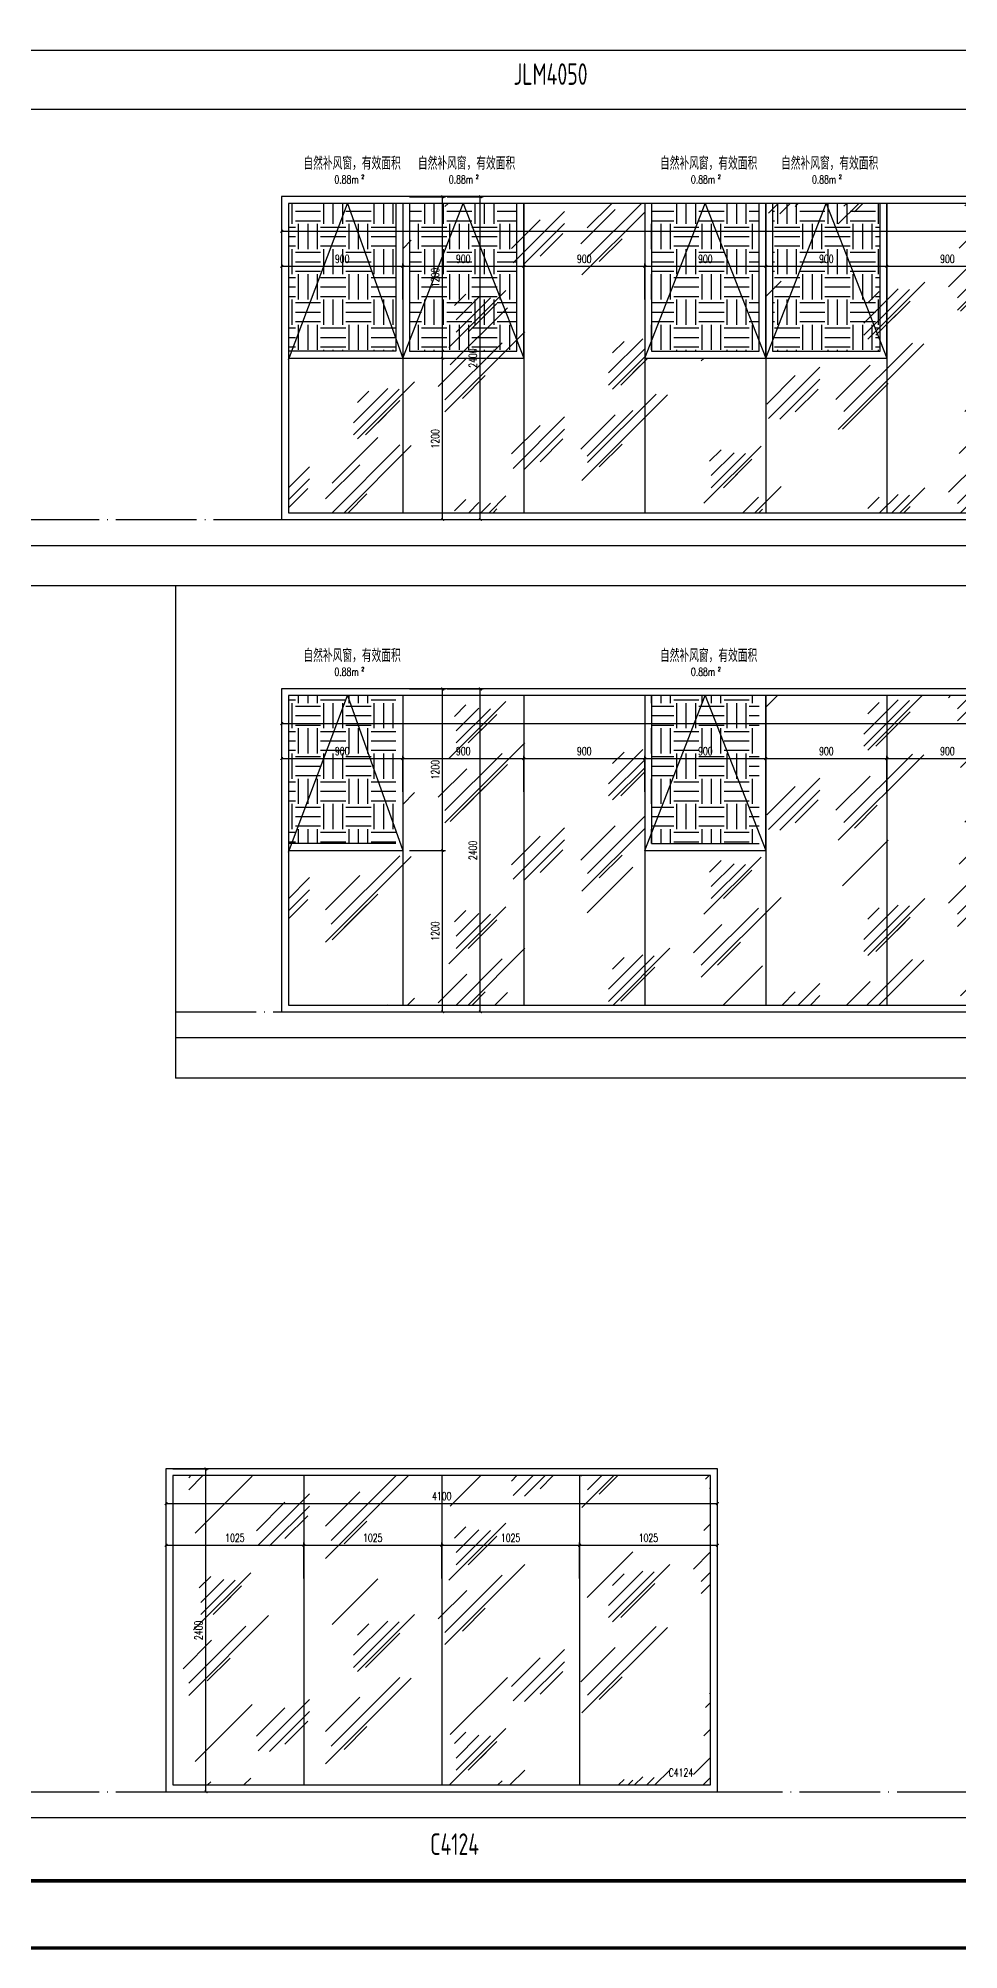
# Model space of a CAD drawing. Extents: x -4210259 to 293730, y -7499 to 868879.
# Drawn here: x -2043600 to -2036755, y 421208 to 435419 of the extents above; entities that cross this region are included whole.
import ezdxf
from ezdxf.enums import TextEntityAlignment as Align

# ---------------------------------------------------------------- set-up
doc = ezdxf.new("R2010")
doc.units = 0
doc.header["$LTSCALE"] = 1000
doc.header["$MEASUREMENT"] = 0
doc.linetypes.add('DOTE', pattern=[2.42, 2, -0.2, 0.02, -0.2])
doc.layers.get('Defpoints').update_dxf_attribs({"color": 210})
for name, color, linetype in [('0-cxFrame', 155, 'Continuous'), ('A-AXIS-DOTE', 14, 'DOTE'), ('A-CURTAIN', 134, 'Continuous'), ('A-LIN-V', 9, 'Continuous'), ('A-TEXT', 61, 'Continuous'), ('A-WINDOW', 140, 'Continuous'), ('A-门窗表显示尺寸', 160, 'Continuous'), ('SPACE', 7, 'Continuous'), ('SPACE_HATCH', 8, 'Continuous')]:
    doc.layers.add(name, color=color, linetype=linetype)
doc.layers.add('0-cxText', color=131, linetype='Continuous', lineweight=25)
doc.layers.add('A-WALL-HATCH', color=8, linetype='Continuous', lineweight=13)
doc.styles.add('_TCH_SPACE', font='SIMPLEX', dxfattribs={"height": 5, "bigfont": 'GBCBIG'})
doc.styles.add('A-DIM_T3', font='SIMPLEX', dxfattribs={"width": 0.705882, "bigfont": 'GBCBIG'})
doc.styles.add('A-STANDARD', font='SIMPLEX', dxfattribs={"bigfont": 'GBCBIG'})
doc.styles.add('cx_tuming', font='')
doc.styles.add('cx_tuqian1', font='')
doc.styles.add('EXPO2012', font='@TSSDENG', dxfattribs={"width": 0.7, "bigfont": '@TSSDCHN'})
doc.styles.add('黑体', font='', dxfattribs={"height": 12})
doc.styles.get('cx_tuming').set_extended_font_data('SimHei')
doc.styles.get('cx_tuqian1').set_extended_font_data('SimSun')
doc.styles.get('黑体').set_extended_font_data('SimHei')
doc.dimstyles.new('A-DIM&&20', dxfattribs={"dimtxt": 59.5, "dimasz": 20, "dimexe": 20, "dimexo": 20, "dimgap": 25.25, "dimtad": 1, "dimdec": 0, "dimzin": 0, "dimdsep": 46, "dimtxsty": 'A-DIM_T3', "dimblk": 'ARCHTICK', "dimcen": 0.09, "dimclrt": 7, "dimazin": 2, "dimtfac": 1, "dimtdec": 0, "dimtix": 1, "dimtmove": 2, "dimatfit": 3, "dimfxl": 0, "dimtolj": 1, "dimtzin": 0, "dimarcsym": 0})
pattern_1 = [(45, (64850, 60), (0, 1527.35065), [600, -360, 600, -360, 240, -523.28157]), (45, (64820, 90), (0, 1527.35065), [480, -600, 360, -360, 420, -463.28157]), (45, (64820, 180), (0, 1527.35065), [360, -720, 240, -360, 540, -463.28157]), (45, (64910, 90), (0, 1527.35065), [360, -720, 300, -1303.2815]), (45, (65000, 180), (0, 1527.35065), [180, -900, 120, -1483.2815]), (45, (64850, 330), (0, 1527.35065), [120, -900, 120, -480, 300, -763.28157]), (45, (65390, 240), (0, 1527.35065), [600, -900, 720, -475.2816]), (45, (65390, 150), (0, 1527.35065), [840, -600, 900, -355.2816]), (45, (65540, 270), (0, -1697.0563), [600, -840, 480, -763.2816]), (45, (65450, 450), (0, 1527.35065), [300, -1200, 360, -823.2816]), (45, (65630, 360), (0, 1527.35065), [240, -1200, 240, -1003.2815])]
pattern_2 = [(0, (0, 0), (187.5, 187.5), [187.5, -187.5]), (0, (0, 70.31), (187.5, 187.5), [187.5, -187.5]), (0, (0, 140.62), (187.5, 187.5), [187.5, -187.5]), (90, (23.44, 164.06), (-187.5, 187.5), [187.5, -187.5]), (90, (93.75, 164.06), (-187.5, 187.5), [187.5, -187.5]), (90, (164.06, 164.06), (-187.5, 187.5), [187.5, -187.5])]

# ---------------------------------------------------------------- blocks, each defined once
blk = doc.blocks.new('TK22.A1 L(Dragon)')
at = {"layer": '0-cxFrame', "color": 7, "const_width": 0.5}
blk.add_lwpolyline([(0, 0), (-841, 0), (-841, 594), (0, 594)], close=True, dxfattribs=at)
at = {"layer": '0-cxFrame', "const_width": 0.5}
blk.add_lwpolyline([(-80, 10), (-821, 10), (-821, 584), (-80, 584)], close=True, dxfattribs=at)
at = {"style": '黑体', "flags": 4}
blk.add_attdef('图幅', text='', height=3.3, dxfattribs=at).set_placement((-40, 3), align=Align.RIGHT)
at = {"layer": '0-cxText', "flags": 4}
for tag, height, style, p in [('建设单位', 3.5, 'cx_tuming', (-45, 240)), ('项目名称', 3.5, 'cx_tuming', (-45, 210)), ('子项名称', 3.5, 'cx_tuming', (-45, 180)), ('工程编号', 3.3, 'cx_tuqian1', (-35, 165)), ('图名1', 3.5, 'cx_tuming', (-45, 87)), ('图名2', 3.5, 'cx_tuming', (-45, 79)), ('图名3', 3.5, 'cx_tuming', (-45, 71)), ('出图日期', 3.3, 'cx_tuqian1', (-39, 60)), ('专业', 3.3, 'cx_tuqian1', (-55, 52)), ('图号', 3.3, 'cx_tuqian1', (-55, 44)), ('版次', 3.3, 'cx_tuqian1', (-20, 44))]:
    blk.add_attdef(tag, text='', height=height, dxfattribs=dict(at, style=style)).set_placement(p, align=Align.MIDDLE)
at = {"layer": 'Defpoints', "color": 6, "flags": 4}
for tag, height, style, p in [('tufu', 3.3, '黑体', (-12, 12)), ('dwfname', 4, 'cx_tuqian1', (-80, 3))]:
    blk.add_attdef(tag, text='', height=height, dxfattribs=dict(at, style=style)).set_placement(p, align=Align.RIGHT)
blk = doc.blocks.new('_ArchTick')
at = {"color": 0, "linetype": 'ByBlock', "const_width": 0.4}
blk.add_lwpolyline([(-0.5, -0.5), (0.5, 0.5)], dxfattribs=at)
blk = doc.blocks.new('*D1402')
at = {"layer": 'A-门窗表显示尺寸', "color": 0, "lineweight": -2}
for p, q in [((-1685460, 518822), (-1685460, 519090)), ((-1685460, 519070), (-1684435, 519070)), ((-1684435, 518822), (-1684435, 519090))]:
    blk.add_line(p, q, dxfattribs=at)
at = {"layer": 'Defpoints', "color": 0}
for p in [(-1684435, 519070), (-1685460, 518802), (-1684435, 518802)]:
    blk.add_point(p, dxfattribs=at)
at = {"layer": 'A-门窗表显示尺寸', "color": 0, "lineweight": -2, "xscale": 20, "yscale": 20, "zscale": 20, "rotation": 180}
blk.add_blockref('_ArchTick', (-1685460, 519070), dxfattribs=at)
at = {"layer": 'A-门窗表显示尺寸', "color": 0, "lineweight": -2, "xscale": 20, "yscale": 20, "zscale": 20}
blk.add_blockref('_ArchTick', (-1684435, 519070), dxfattribs=at)
at = {"layer": 'A-门窗表显示尺寸', "color": 7, "insert": (-1684948, 519125), "char_height": 59.5, "attachment_point": 5, "style": 'A-DIM_T3'}
blk.add_mtext('\\A1;1025', dxfattribs=at)
blk = doc.blocks.new('*D1403')
at = {"layer": 'A-门窗表显示尺寸', "color": 0, "lineweight": -2}
for p, q in [((-1684435, 518822), (-1684435, 519090)), ((-1684435, 519070), (-1683410, 519070)), ((-1683410, 518822), (-1683410, 519090))]:
    blk.add_line(p, q, dxfattribs=at)
at = {"layer": 'Defpoints', "color": 0}
for p in [(-1683410, 519070), (-1684435, 518802), (-1683410, 518802)]:
    blk.add_point(p, dxfattribs=at)
at = {"layer": 'A-门窗表显示尺寸', "color": 0, "lineweight": -2, "xscale": 20, "yscale": 20, "zscale": 20, "rotation": 180}
blk.add_blockref('_ArchTick', (-1684435, 519070), dxfattribs=at)
at = {"layer": 'A-门窗表显示尺寸', "color": 0, "lineweight": -2, "xscale": 20, "yscale": 20, "zscale": 20}
blk.add_blockref('_ArchTick', (-1683410, 519070), dxfattribs=at)
at = {"layer": 'A-门窗表显示尺寸', "color": 7, "insert": (-1683923, 519125), "char_height": 59.5, "attachment_point": 5, "style": 'A-DIM_T3'}
blk.add_mtext('\\A1;1025', dxfattribs=at)
blk = doc.blocks.new('*D1404')
at = {"layer": 'A-门窗表显示尺寸', "color": 0, "lineweight": -2}
for p, q in [((-1683410, 518822), (-1683410, 519090)), ((-1683410, 519070), (-1682385, 519070)), ((-1682385, 518822), (-1682385, 519090))]:
    blk.add_line(p, q, dxfattribs=at)
at = {"layer": 'Defpoints', "color": 0}
for p in [(-1682385, 519070), (-1683410, 518802), (-1682385, 518802)]:
    blk.add_point(p, dxfattribs=at)
at = {"layer": 'A-门窗表显示尺寸', "color": 0, "lineweight": -2, "xscale": 20, "yscale": 20, "zscale": 20, "rotation": 180}
blk.add_blockref('_ArchTick', (-1683410, 519070), dxfattribs=at)
at = {"layer": 'A-门窗表显示尺寸', "color": 0, "lineweight": -2, "xscale": 20, "yscale": 20, "zscale": 20}
blk.add_blockref('_ArchTick', (-1682385, 519070), dxfattribs=at)
at = {"layer": 'A-门窗表显示尺寸', "color": 7, "insert": (-1682898, 519125), "char_height": 59.5, "attachment_point": 5, "style": 'A-DIM_T3'}
blk.add_mtext('\\A1;1025', dxfattribs=at)
blk = doc.blocks.new('*D1405')
at = {"layer": 'A-门窗表显示尺寸', "color": 0, "lineweight": -2}
for p, q in [((-1682385, 518822), (-1682385, 519090)), ((-1682385, 519070), (-1681360, 519070)), ((-1681360, 518822), (-1681360, 519090))]:
    blk.add_line(p, q, dxfattribs=at)
at = {"layer": 'Defpoints', "color": 0}
for p in [(-1681360, 519070), (-1682385, 518802), (-1681360, 518802)]:
    blk.add_point(p, dxfattribs=at)
at = {"layer": 'A-门窗表显示尺寸', "color": 0, "lineweight": -2, "xscale": 20, "yscale": 20, "zscale": 20, "rotation": 180}
blk.add_blockref('_ArchTick', (-1682385, 519070), dxfattribs=at)
at = {"layer": 'A-门窗表显示尺寸', "color": 0, "lineweight": -2, "xscale": 20, "yscale": 20, "zscale": 20}
blk.add_blockref('_ArchTick', (-1681360, 519070), dxfattribs=at)
at = {"layer": 'A-门窗表显示尺寸', "color": 7, "insert": (-1681873, 519125), "char_height": 59.5, "attachment_point": 5, "style": 'A-DIM_T3'}
blk.add_mtext('\\A1;1025', dxfattribs=at)
blk = doc.blocks.new('*D1406')
at = {"layer": 'A-门窗表显示尺寸', "color": 0, "lineweight": -2}
for p, q in [((-1685410, 519637), (-1685143, 519637)), ((-1685163, 517237), (-1685163, 519637)), ((-1685410, 517237), (-1685143, 517237))]:
    blk.add_line(p, q, dxfattribs=at)
at = {"layer": 'Defpoints', "color": 0}
for p in [(-1685430, 519637), (-1685163, 519637), (-1685430, 517237)]:
    blk.add_point(p, dxfattribs=at)
at = {"layer": 'A-门窗表显示尺寸', "color": 0, "lineweight": -2, "xscale": 20, "yscale": 20, "zscale": 20}
for p, rotation in [((-1685163, 519637), 90), ((-1685163, 517237), 270)]:
    blk.add_blockref('_ArchTick', p, dxfattribs=dict(at, rotation=rotation))
at = {"layer": 'A-门窗表显示尺寸', "color": 7, "insert": (-1685218, 518437), "char_height": 59.5, "attachment_point": 5, "rotation": 90, "style": 'A-DIM_T3'}
blk.add_mtext('\\A1;2400', dxfattribs=at)
blk = doc.blocks.new('*D1407')
at = {"layer": 'A-门窗表显示尺寸', "color": 0, "lineweight": -2}
for p, q in [((-1685460, 519132), (-1685460, 519400)), ((-1685460, 519380), (-1681360, 519380)), ((-1681360, 519132), (-1681360, 519400))]:
    blk.add_line(p, q, dxfattribs=at)
at = {"layer": 'Defpoints', "color": 0}
for p in [(-1681360, 519380), (-1685460, 519112), (-1681360, 519112)]:
    blk.add_point(p, dxfattribs=at)
at = {"layer": 'A-门窗表显示尺寸', "color": 0, "lineweight": -2, "xscale": 20, "yscale": 20, "zscale": 20, "rotation": 180}
blk.add_blockref('_ArchTick', (-1685460, 519380), dxfattribs=at)
at = {"layer": 'A-门窗表显示尺寸', "color": 0, "lineweight": -2, "xscale": 20, "yscale": 20, "zscale": 20}
blk.add_blockref('_ArchTick', (-1681360, 519380), dxfattribs=at)
at = {"layer": 'A-门窗表显示尺寸', "color": 7, "insert": (-1683410, 519435), "char_height": 59.5, "attachment_point": 5, "style": 'A-DIM_T3'}
blk.add_mtext('\\A1;4100', dxfattribs=at)
blk = doc.blocks.new('*D1520')
at = {"layer": 'A-门窗表显示尺寸', "color": 0, "lineweight": -2}
for p, q in [((-1690430, 519637), (-1690163, 519637)), ((-1690183, 517237), (-1690183, 519637)), ((-1690430, 517237), (-1690163, 517237))]:
    blk.add_line(p, q, dxfattribs=at)
at = {"layer": 'Defpoints', "color": 0}
for p in [(-1690450, 519637), (-1690183, 519637), (-1690450, 517237)]:
    blk.add_point(p, dxfattribs=at)
at = {"layer": 'A-门窗表显示尺寸', "color": 0, "lineweight": -2, "xscale": 20, "yscale": 20, "zscale": 20}
for p, rotation in [((-1690183, 519637), 90), ((-1690183, 517237), 270)]:
    blk.add_blockref('_ArchTick', p, dxfattribs=dict(at, rotation=rotation))
at = {"layer": 'A-门窗表显示尺寸', "color": 7, "insert": (-1690238, 518437), "char_height": 59.5, "attachment_point": 5, "rotation": 90, "style": 'A-DIM_T3'}
blk.add_mtext('\\A1;2400', dxfattribs=at)
blk = doc.blocks.new('*D1521')
at = {"layer": 'A-门窗表显示尺寸', "color": 0, "lineweight": -2}
for p, q in [((-1691660, 519132), (-1691660, 519400)), ((-1691660, 519380), (-1679060, 519380)), ((-1679060, 519132), (-1679060, 519400))]:
    blk.add_line(p, q, dxfattribs=at)
at = {"layer": 'Defpoints', "color": 0}
for p in [(-1679060, 519380), (-1691660, 519112), (-1679060, 519112)]:
    blk.add_point(p, dxfattribs=at)
at = {"layer": 'A-门窗表显示尺寸', "color": 0, "lineweight": -2, "xscale": 20, "yscale": 20, "zscale": 20, "rotation": 180}
blk.add_blockref('_ArchTick', (-1691660, 519380), dxfattribs=at)
at = {"layer": 'A-门窗表显示尺寸', "color": 0, "lineweight": -2, "xscale": 20, "yscale": 20, "zscale": 20}
blk.add_blockref('_ArchTick', (-1679060, 519380), dxfattribs=at)
at = {"layer": 'A-门窗表显示尺寸', "color": 7, "insert": (-1685360, 519435), "char_height": 59.5, "attachment_point": 5, "style": 'A-DIM_T3'}
blk.add_mtext('\\A1;12600', dxfattribs=at)
blk = doc.blocks.new('*D1522')
at = {"layer": 'A-门窗表显示尺寸', "color": 0, "lineweight": -2}
for p, q in [((-1691660, 518872), (-1691660, 519140)), ((-1691660, 519120), (-1690760, 519120)), ((-1690760, 518872), (-1690760, 519140))]:
    blk.add_line(p, q, dxfattribs=at)
at = {"layer": 'Defpoints', "color": 0}
for p in [(-1690760, 519120), (-1691660, 518852), (-1690760, 518852)]:
    blk.add_point(p, dxfattribs=at)
at = {"layer": 'A-门窗表显示尺寸', "color": 0, "lineweight": -2, "xscale": 20, "yscale": 20, "zscale": 20, "rotation": 180}
blk.add_blockref('_ArchTick', (-1691660, 519120), dxfattribs=at)
at = {"layer": 'A-门窗表显示尺寸', "color": 0, "lineweight": -2, "xscale": 20, "yscale": 20, "zscale": 20}
blk.add_blockref('_ArchTick', (-1690760, 519120), dxfattribs=at)
at = {"layer": 'A-门窗表显示尺寸', "color": 7, "insert": (-1691210, 519175), "char_height": 59.5, "attachment_point": 5, "style": 'A-DIM_T3'}
blk.add_mtext('\\A1;900', dxfattribs=at)
blk = doc.blocks.new('*D1523')
at = {"layer": 'A-门窗表显示尺寸', "color": 0, "lineweight": -2}
for p, q in [((-1690760, 518872), (-1690760, 519140)), ((-1690760, 519120), (-1689860, 519120)), ((-1689860, 518872), (-1689860, 519140))]:
    blk.add_line(p, q, dxfattribs=at)
at = {"layer": 'Defpoints', "color": 0}
for p in [(-1689860, 519120), (-1690760, 518852), (-1689860, 518852)]:
    blk.add_point(p, dxfattribs=at)
at = {"layer": 'A-门窗表显示尺寸', "color": 0, "lineweight": -2, "xscale": 20, "yscale": 20, "zscale": 20, "rotation": 180}
blk.add_blockref('_ArchTick', (-1690760, 519120), dxfattribs=at)
at = {"layer": 'A-门窗表显示尺寸', "color": 0, "lineweight": -2, "xscale": 20, "yscale": 20, "zscale": 20}
blk.add_blockref('_ArchTick', (-1689860, 519120), dxfattribs=at)
at = {"layer": 'A-门窗表显示尺寸', "color": 7, "insert": (-1690310, 519175), "char_height": 59.5, "attachment_point": 5, "style": 'A-DIM_T3'}
blk.add_mtext('\\A1;900', dxfattribs=at)
blk = doc.blocks.new('*D1524')
at = {"layer": 'A-门窗表显示尺寸', "color": 0, "lineweight": -2}
for p, q in [((-1689860, 518872), (-1689860, 519140)), ((-1689860, 519120), (-1688960, 519120)), ((-1688960, 518872), (-1688960, 519140))]:
    blk.add_line(p, q, dxfattribs=at)
at = {"layer": 'Defpoints', "color": 0}
for p in [(-1688960, 519120), (-1689860, 518852), (-1688960, 518852)]:
    blk.add_point(p, dxfattribs=at)
at = {"layer": 'A-门窗表显示尺寸', "color": 0, "lineweight": -2, "xscale": 20, "yscale": 20, "zscale": 20, "rotation": 180}
blk.add_blockref('_ArchTick', (-1689860, 519120), dxfattribs=at)
at = {"layer": 'A-门窗表显示尺寸', "color": 0, "lineweight": -2, "xscale": 20, "yscale": 20, "zscale": 20}
blk.add_blockref('_ArchTick', (-1688960, 519120), dxfattribs=at)
at = {"layer": 'A-门窗表显示尺寸', "color": 7, "insert": (-1689410, 519175), "char_height": 59.5, "attachment_point": 5, "style": 'A-DIM_T3'}
blk.add_mtext('\\A1;900', dxfattribs=at)
blk = doc.blocks.new('*D1525')
at = {"layer": 'A-门窗表显示尺寸', "color": 0, "lineweight": -2}
for p, q in [((-1688960, 518872), (-1688960, 519140)), ((-1688960, 519120), (-1688060, 519120)), ((-1688060, 518872), (-1688060, 519140))]:
    blk.add_line(p, q, dxfattribs=at)
at = {"layer": 'Defpoints', "color": 0}
for p in [(-1688060, 519120), (-1688960, 518852), (-1688060, 518852)]:
    blk.add_point(p, dxfattribs=at)
at = {"layer": 'A-门窗表显示尺寸', "color": 0, "lineweight": -2, "xscale": 20, "yscale": 20, "zscale": 20, "rotation": 180}
blk.add_blockref('_ArchTick', (-1688960, 519120), dxfattribs=at)
at = {"layer": 'A-门窗表显示尺寸', "color": 0, "lineweight": -2, "xscale": 20, "yscale": 20, "zscale": 20}
blk.add_blockref('_ArchTick', (-1688060, 519120), dxfattribs=at)
at = {"layer": 'A-门窗表显示尺寸', "color": 7, "insert": (-1688510, 519175), "char_height": 59.5, "attachment_point": 5, "style": 'A-DIM_T3'}
blk.add_mtext('\\A1;900', dxfattribs=at)
blk = doc.blocks.new('*D1526')
at = {"layer": 'A-门窗表显示尺寸', "color": 0, "lineweight": -2}
for p, q in [((-1688060, 518872), (-1688060, 519140)), ((-1688060, 519120), (-1687160, 519120)), ((-1687160, 518872), (-1687160, 519140))]:
    blk.add_line(p, q, dxfattribs=at)
at = {"layer": 'Defpoints', "color": 0}
for p in [(-1687160, 519120), (-1688060, 518852), (-1687160, 518852)]:
    blk.add_point(p, dxfattribs=at)
at = {"layer": 'A-门窗表显示尺寸', "color": 0, "lineweight": -2, "xscale": 20, "yscale": 20, "zscale": 20, "rotation": 180}
blk.add_blockref('_ArchTick', (-1688060, 519120), dxfattribs=at)
at = {"layer": 'A-门窗表显示尺寸', "color": 0, "lineweight": -2, "xscale": 20, "yscale": 20, "zscale": 20}
blk.add_blockref('_ArchTick', (-1687160, 519120), dxfattribs=at)
at = {"layer": 'A-门窗表显示尺寸', "color": 7, "insert": (-1687610, 519175), "char_height": 59.5, "attachment_point": 5, "style": 'A-DIM_T3'}
blk.add_mtext('\\A1;900', dxfattribs=at)
blk = doc.blocks.new('*D1527')
at = {"layer": 'A-门窗表显示尺寸', "color": 0, "lineweight": -2}
for p, q in [((-1687160, 518872), (-1687160, 519140)), ((-1687160, 519120), (-1686260, 519120)), ((-1686260, 518872), (-1686260, 519140))]:
    blk.add_line(p, q, dxfattribs=at)
at = {"layer": 'Defpoints', "color": 0}
for p in [(-1686260, 519120), (-1687160, 518852), (-1686260, 518852)]:
    blk.add_point(p, dxfattribs=at)
at = {"layer": 'A-门窗表显示尺寸', "color": 0, "lineweight": -2, "xscale": 20, "yscale": 20, "zscale": 20, "rotation": 180}
blk.add_blockref('_ArchTick', (-1687160, 519120), dxfattribs=at)
at = {"layer": 'A-门窗表显示尺寸', "color": 0, "lineweight": -2, "xscale": 20, "yscale": 20, "zscale": 20}
blk.add_blockref('_ArchTick', (-1686260, 519120), dxfattribs=at)
at = {"layer": 'A-门窗表显示尺寸', "color": 7, "insert": (-1686710, 519175), "char_height": 59.5, "attachment_point": 5, "style": 'A-DIM_T3'}
blk.add_mtext('\\A1;900', dxfattribs=at)
blk = doc.blocks.new('*D1536')
at = {"layer": 'A-门窗表显示尺寸', "color": 0, "lineweight": -2}
for p, q in [((-1690710, 518437), (-1690443, 518437)), ((-1690463, 517237), (-1690463, 518437)), ((-1690710, 517237), (-1690443, 517237))]:
    blk.add_line(p, q, dxfattribs=at)
at = {"layer": 'Defpoints', "color": 0}
for p in [(-1690730, 518437), (-1690463, 518437), (-1690730, 517237)]:
    blk.add_point(p, dxfattribs=at)
at = {"layer": 'A-门窗表显示尺寸', "color": 0, "lineweight": -2, "xscale": 20, "yscale": 20, "zscale": 20}
for p, rotation in [((-1690463, 518437), 90), ((-1690463, 517237), 270)]:
    blk.add_blockref('_ArchTick', p, dxfattribs=dict(at, rotation=rotation))
at = {"layer": 'A-门窗表显示尺寸', "color": 7, "insert": (-1690518, 517837), "char_height": 59.5, "attachment_point": 5, "rotation": 90, "style": 'A-DIM_T3'}
blk.add_mtext('\\A1;1200', dxfattribs=at)
blk = doc.blocks.new('*D1537')
at = {"layer": 'A-门窗表显示尺寸', "color": 0, "lineweight": -2}
for p, q in [((-1690710, 519637), (-1690443, 519637)), ((-1690463, 518437), (-1690463, 519637)), ((-1690710, 518437), (-1690443, 518437))]:
    blk.add_line(p, q, dxfattribs=at)
at = {"layer": 'Defpoints', "color": 0}
for p in [(-1690730, 519637), (-1690463, 519637), (-1690730, 518437)]:
    blk.add_point(p, dxfattribs=at)
at = {"layer": 'A-门窗表显示尺寸', "color": 0, "lineweight": -2, "xscale": 20, "yscale": 20, "zscale": 20}
for p, rotation in [((-1690463, 519637), 90), ((-1690463, 518437), 270)]:
    blk.add_blockref('_ArchTick', p, dxfattribs=dict(at, rotation=rotation))
at = {"layer": 'A-门窗表显示尺寸', "color": 7, "insert": (-1690518, 519037), "char_height": 59.5, "attachment_point": 5, "rotation": 90, "style": 'A-DIM_T3'}
blk.add_mtext('\\A1;1200', dxfattribs=at)
blk = doc.blocks.new('*D1384')
at = {"layer": 'A-门窗表显示尺寸', "color": 0, "lineweight": -2}
for p, q in [((-1690430, 519637), (-1690163, 519637)), ((-1690183, 517237), (-1690183, 519637)), ((-1690430, 517237), (-1690163, 517237))]:
    blk.add_line(p, q, dxfattribs=at)
at = {"layer": 'Defpoints', "color": 0}
for p in [(-1690450, 519637), (-1690183, 519637), (-1690450, 517237)]:
    blk.add_point(p, dxfattribs=at)
at = {"layer": 'A-门窗表显示尺寸', "color": 0, "lineweight": -2, "xscale": 20, "yscale": 20, "zscale": 20}
for p, rotation in [((-1690183, 519637), 90), ((-1690183, 517237), 270)]:
    blk.add_blockref('_ArchTick', p, dxfattribs=dict(at, rotation=rotation))
at = {"layer": 'A-门窗表显示尺寸', "color": 7, "insert": (-1690238, 518437), "char_height": 59.5, "attachment_point": 5, "rotation": 90, "style": 'A-DIM_T3'}
blk.add_mtext('\\A1;2400', dxfattribs=at)
blk = doc.blocks.new('*D1385')
at = {"layer": 'A-门窗表显示尺寸', "color": 0, "lineweight": -2}
for p, q in [((-1691660, 519132), (-1691660, 519400)), ((-1691660, 519380), (-1679060, 519380)), ((-1679060, 519132), (-1679060, 519400))]:
    blk.add_line(p, q, dxfattribs=at)
at = {"layer": 'Defpoints', "color": 0}
for p in [(-1679060, 519380), (-1691660, 519112), (-1679060, 519112)]:
    blk.add_point(p, dxfattribs=at)
at = {"layer": 'A-门窗表显示尺寸', "color": 0, "lineweight": -2, "xscale": 20, "yscale": 20, "zscale": 20, "rotation": 180}
blk.add_blockref('_ArchTick', (-1691660, 519380), dxfattribs=at)
at = {"layer": 'A-门窗表显示尺寸', "color": 0, "lineweight": -2, "xscale": 20, "yscale": 20, "zscale": 20}
blk.add_blockref('_ArchTick', (-1679060, 519380), dxfattribs=at)
at = {"layer": 'A-门窗表显示尺寸', "color": 7, "insert": (-1685360, 519435), "char_height": 59.5, "attachment_point": 5, "style": 'A-DIM_T3'}
blk.add_mtext('\\A1;12600', dxfattribs=at)
blk = doc.blocks.new('*D1386')
at = {"layer": 'A-门窗表显示尺寸', "color": 0, "lineweight": -2}
for p, q in [((-1691660, 518872), (-1691660, 519140)), ((-1691660, 519120), (-1690760, 519120)), ((-1690760, 518872), (-1690760, 519140))]:
    blk.add_line(p, q, dxfattribs=at)
at = {"layer": 'Defpoints', "color": 0}
for p in [(-1690760, 519120), (-1691660, 518852), (-1690760, 518852)]:
    blk.add_point(p, dxfattribs=at)
at = {"layer": 'A-门窗表显示尺寸', "color": 0, "lineweight": -2, "xscale": 20, "yscale": 20, "zscale": 20, "rotation": 180}
blk.add_blockref('_ArchTick', (-1691660, 519120), dxfattribs=at)
at = {"layer": 'A-门窗表显示尺寸', "color": 0, "lineweight": -2, "xscale": 20, "yscale": 20, "zscale": 20}
blk.add_blockref('_ArchTick', (-1690760, 519120), dxfattribs=at)
at = {"layer": 'A-门窗表显示尺寸', "color": 7, "insert": (-1691210, 519175), "char_height": 59.5, "attachment_point": 5, "style": 'A-DIM_T3'}
blk.add_mtext('\\A1;900', dxfattribs=at)
blk = doc.blocks.new('*D1387')
at = {"layer": 'A-门窗表显示尺寸', "color": 0, "lineweight": -2}
for p, q in [((-1690760, 518872), (-1690760, 519140)), ((-1690760, 519120), (-1689860, 519120)), ((-1689860, 518872), (-1689860, 519140))]:
    blk.add_line(p, q, dxfattribs=at)
at = {"layer": 'Defpoints', "color": 0}
for p in [(-1689860, 519120), (-1690760, 518852), (-1689860, 518852)]:
    blk.add_point(p, dxfattribs=at)
at = {"layer": 'A-门窗表显示尺寸', "color": 0, "lineweight": -2, "xscale": 20, "yscale": 20, "zscale": 20, "rotation": 180}
blk.add_blockref('_ArchTick', (-1690760, 519120), dxfattribs=at)
at = {"layer": 'A-门窗表显示尺寸', "color": 0, "lineweight": -2, "xscale": 20, "yscale": 20, "zscale": 20}
blk.add_blockref('_ArchTick', (-1689860, 519120), dxfattribs=at)
at = {"layer": 'A-门窗表显示尺寸', "color": 7, "insert": (-1690310, 519175), "char_height": 59.5, "attachment_point": 5, "style": 'A-DIM_T3'}
blk.add_mtext('\\A1;900', dxfattribs=at)
blk = doc.blocks.new('*D1388')
at = {"layer": 'A-门窗表显示尺寸', "color": 0, "lineweight": -2}
for p, q in [((-1689860, 518872), (-1689860, 519140)), ((-1689860, 519120), (-1688960, 519120)), ((-1688960, 518872), (-1688960, 519140))]:
    blk.add_line(p, q, dxfattribs=at)
at = {"layer": 'Defpoints', "color": 0}
for p in [(-1688960, 519120), (-1689860, 518852), (-1688960, 518852)]:
    blk.add_point(p, dxfattribs=at)
at = {"layer": 'A-门窗表显示尺寸', "color": 0, "lineweight": -2, "xscale": 20, "yscale": 20, "zscale": 20, "rotation": 180}
blk.add_blockref('_ArchTick', (-1689860, 519120), dxfattribs=at)
at = {"layer": 'A-门窗表显示尺寸', "color": 0, "lineweight": -2, "xscale": 20, "yscale": 20, "zscale": 20}
blk.add_blockref('_ArchTick', (-1688960, 519120), dxfattribs=at)
at = {"layer": 'A-门窗表显示尺寸', "color": 7, "insert": (-1689410, 519175), "char_height": 59.5, "attachment_point": 5, "style": 'A-DIM_T3'}
blk.add_mtext('\\A1;900', dxfattribs=at)
blk = doc.blocks.new('*D1389')
at = {"layer": 'A-门窗表显示尺寸', "color": 0, "lineweight": -2}
for p, q in [((-1688960, 518872), (-1688960, 519140)), ((-1688960, 519120), (-1688060, 519120)), ((-1688060, 518872), (-1688060, 519140))]:
    blk.add_line(p, q, dxfattribs=at)
at = {"layer": 'Defpoints', "color": 0}
for p in [(-1688060, 519120), (-1688960, 518852), (-1688060, 518852)]:
    blk.add_point(p, dxfattribs=at)
at = {"layer": 'A-门窗表显示尺寸', "color": 0, "lineweight": -2, "xscale": 20, "yscale": 20, "zscale": 20, "rotation": 180}
blk.add_blockref('_ArchTick', (-1688960, 519120), dxfattribs=at)
at = {"layer": 'A-门窗表显示尺寸', "color": 0, "lineweight": -2, "xscale": 20, "yscale": 20, "zscale": 20}
blk.add_blockref('_ArchTick', (-1688060, 519120), dxfattribs=at)
at = {"layer": 'A-门窗表显示尺寸', "color": 7, "insert": (-1688510, 519175), "char_height": 59.5, "attachment_point": 5, "style": 'A-DIM_T3'}
blk.add_mtext('\\A1;900', dxfattribs=at)
blk = doc.blocks.new('*D1390')
at = {"layer": 'A-门窗表显示尺寸', "color": 0, "lineweight": -2}
for p, q in [((-1688060, 518872), (-1688060, 519140)), ((-1688060, 519120), (-1687160, 519120)), ((-1687160, 518872), (-1687160, 519140))]:
    blk.add_line(p, q, dxfattribs=at)
at = {"layer": 'Defpoints', "color": 0}
for p in [(-1687160, 519120), (-1688060, 518852), (-1687160, 518852)]:
    blk.add_point(p, dxfattribs=at)
at = {"layer": 'A-门窗表显示尺寸', "color": 0, "lineweight": -2, "xscale": 20, "yscale": 20, "zscale": 20, "rotation": 180}
blk.add_blockref('_ArchTick', (-1688060, 519120), dxfattribs=at)
at = {"layer": 'A-门窗表显示尺寸', "color": 0, "lineweight": -2, "xscale": 20, "yscale": 20, "zscale": 20}
blk.add_blockref('_ArchTick', (-1687160, 519120), dxfattribs=at)
at = {"layer": 'A-门窗表显示尺寸', "color": 7, "insert": (-1687610, 519175), "char_height": 59.5, "attachment_point": 5, "style": 'A-DIM_T3'}
blk.add_mtext('\\A1;900', dxfattribs=at)
blk = doc.blocks.new('*D1391')
at = {"layer": 'A-门窗表显示尺寸', "color": 0, "lineweight": -2}
for p, q in [((-1687160, 518872), (-1687160, 519140)), ((-1687160, 519120), (-1686260, 519120)), ((-1686260, 518872), (-1686260, 519140))]:
    blk.add_line(p, q, dxfattribs=at)
at = {"layer": 'Defpoints', "color": 0}
for p in [(-1686260, 519120), (-1687160, 518852), (-1686260, 518852)]:
    blk.add_point(p, dxfattribs=at)
at = {"layer": 'A-门窗表显示尺寸', "color": 0, "lineweight": -2, "xscale": 20, "yscale": 20, "zscale": 20, "rotation": 180}
blk.add_blockref('_ArchTick', (-1687160, 519120), dxfattribs=at)
at = {"layer": 'A-门窗表显示尺寸', "color": 0, "lineweight": -2, "xscale": 20, "yscale": 20, "zscale": 20}
blk.add_blockref('_ArchTick', (-1686260, 519120), dxfattribs=at)
at = {"layer": 'A-门窗表显示尺寸', "color": 7, "insert": (-1686710, 519175), "char_height": 59.5, "attachment_point": 5, "style": 'A-DIM_T3'}
blk.add_mtext('\\A1;900', dxfattribs=at)
blk = doc.blocks.new('*D1400')
at = {"layer": 'A-门窗表显示尺寸', "color": 0, "lineweight": -2}
for p, q in [((-1690710, 518437), (-1690443, 518437)), ((-1690463, 517237), (-1690463, 518437)), ((-1690710, 517237), (-1690443, 517237))]:
    blk.add_line(p, q, dxfattribs=at)
at = {"layer": 'Defpoints', "color": 0}
for p in [(-1690730, 518437), (-1690463, 518437), (-1690730, 517237)]:
    blk.add_point(p, dxfattribs=at)
at = {"layer": 'A-门窗表显示尺寸', "color": 0, "lineweight": -2, "xscale": 20, "yscale": 20, "zscale": 20}
for p, rotation in [((-1690463, 518437), 90), ((-1690463, 517237), 270)]:
    blk.add_blockref('_ArchTick', p, dxfattribs=dict(at, rotation=rotation))
at = {"layer": 'A-门窗表显示尺寸', "color": 7, "insert": (-1690518, 517837), "char_height": 59.5, "attachment_point": 5, "rotation": 90, "style": 'A-DIM_T3'}
blk.add_mtext('\\A1;1200', dxfattribs=at)
blk = doc.blocks.new('*D1401')
at = {"layer": 'A-门窗表显示尺寸', "color": 0, "lineweight": -2}
for p, q in [((-1690710, 519637), (-1690443, 519637)), ((-1690463, 518437), (-1690463, 519637)), ((-1690710, 518437), (-1690443, 518437))]:
    blk.add_line(p, q, dxfattribs=at)
at = {"layer": 'Defpoints', "color": 0}
for p in [(-1690730, 519637), (-1690463, 519637), (-1690730, 518437)]:
    blk.add_point(p, dxfattribs=at)
at = {"layer": 'A-门窗表显示尺寸', "color": 0, "lineweight": -2, "xscale": 20, "yscale": 20, "zscale": 20}
for p, rotation in [((-1690463, 519637), 90), ((-1690463, 518437), 270)]:
    blk.add_blockref('_ArchTick', p, dxfattribs=dict(at, rotation=rotation))
at = {"layer": 'A-门窗表显示尺寸', "color": 7, "insert": (-1690518, 519037), "char_height": 59.5, "attachment_point": 5, "rotation": 90, "style": 'A-DIM_T3'}
blk.add_mtext('\\A1;1200', dxfattribs=at)
blk = doc.blocks.new('ry6')
at = {"layer": 'A-WALL-HATCH'}
h = blk.add_hatch(dxfattribs=at)
h.set_pattern_fill('玻璃2', color=256, scale=100)
h.set_pattern_definition(pattern_1)
h.paths.add_polyline_path([(-1685410.4, 517287.5), (-1681410.4, 517287.5), (-1681410.4, 519587.5), (-1685410.4, 519587.5)])
at = {"layer": 'A-WINDOW'}
for p, q in [((-1684435.4, 519587.5), (-1684435.4, 517287.5)), ((-1683410.4, 519587.5), (-1683410.4, 517287.5)), ((-1682385.4, 519587.5), (-1682385.4, 517287.5))]:
    blk.add_line(p, q, dxfattribs=at)
for points in [[(-1685460.4, 517237.5), (-1681360.4, 517237.5), (-1681360.4, 519637.5), (-1685460.4, 519637.5)], [(-1685410.4, 517287.5), (-1681410.4, 517287.5), (-1681410.4, 519587.5), (-1685410.4, 519587.5)]]:
    blk.add_lwpolyline(points, close=True, dxfattribs=at)
at = {"layer": 'A-门窗表显示尺寸', "color": 3, "style": 'A-STANDARD', "width": 0.705882}
blk.add_text('C4124', height=59.5, dxfattribs=at).set_placement((-1681722, 517350))
at = {"layer": 'A-门窗表显示尺寸'}
for p1, p2, distance, picture, middle in [((-1685430.4, 517237.5), (-1685430.4, 519637.5), -267.5, '*D1406', (-1685217.9, 518437.5)), ((-1685460.4, 519112.3), (-1681360.4, 519112.3), 267.5, '*D1407', (-1683410.4, 519434.7)), ((-1685460.4, 518802.3), (-1684435.4, 518802.3), 267.5, '*D1402', (-1684947.9, 519124.7)), ((-1684435.4, 518802.3), (-1683410.4, 518802.3), 267.5, '*D1403', (-1683922.9, 519124.7)), ((-1683410.4, 518802.3), (-1682385.4, 518802.3), 267.5, '*D1404', (-1682897.9, 519124.7)), ((-1682385.4, 518802.3), (-1681360.4, 518802.3), 267.5, '*D1405', (-1681872.9, 519124.7))]:
    dim = blk.add_aligned_dim(p1=p1, p2=p2, distance=distance, dimstyle='A-DIM&&20', dxfattribs=at)
    dim.commit()
    dim.dimension.update_dxf_attribs({"geometry": picture, "text_midpoint": middle})
blk = doc.blocks.new('rt546757')
at = {"layer": 'A-WALL-HATCH'}
h = blk.add_hatch(dxfattribs=at)
h.set_pattern_fill('玻璃2', color=256, scale=100)
h.set_pattern_definition(pattern_1)
h.paths.add_polyline_path([(-1691610.4, 517287.5), (-1679110.4, 517287.5), (-1679110.4, 518437.5), (-1679960.4, 518437.5), (-1679960.4, 519587.5), (-1681760.4, 519587.5), (-1681760.4, 518437.5), (-1682660.4, 518437.5), (-1682660.4, 519587.5), (-1684460.4, 519587.5), (-1684460.4, 518437.5), (-1686260.4, 518437.5), (-1686260.4, 519587.5), (-1688060.4, 519587.5), (-1688060.4, 518437.5), (-1688960.4, 518437.5), (-1688960.4, 519587.5), (-1690760.4, 519587.5), (-1690760.4, 518437.5), (-1691610.4, 518437.5)])
at = {"layer": 'SPACE_HATCH'}
h = blk.add_hatch(dxfattribs=at)
h.set_pattern_fill('土壤', color=1, scale=50, style=0)
h.set_pattern_definition(pattern_2)
h.paths.add_polyline_path([(-1691610.4, 518487.5), (-1690810.4, 518487.5), (-1690810.4, 519587.5), (-1691610.4, 519587.5)])
h = blk.add_hatch(dxfattribs=at)
h.set_pattern_fill('土壤', color=1, scale=50, style=0)
h.set_pattern_definition(pattern_2)
h.paths.add_polyline_path([(-1688110.4, 518487.5), (-1688910.4, 518487.5), (-1688910.4, 519587.5), (-1688110.4, 519587.5)])
at = {"layer": 'A-WINDOW'}
for p, q in [((-1690760.4, 519587.5), (-1690760.4, 517287.5)), ((-1689860.4, 519587.5), (-1689860.4, 517287.5)), ((-1688960.4, 519587.5), (-1688960.4, 517287.5)), ((-1688910.4, 519587.5), (-1688910.4, 518487.5)), ((-1688060.4, 519587.5), (-1688060.4, 517287.5)), ((-1687160.4, 519587.5), (-1687160.4, 517287.5)), ((-1690810.4, 518487.5), (-1691610.4, 518487.5)), ((-1688910.4, 518487.5), (-1688110.4, 518487.5)), ((-1691610.4, 518437.5), (-1690760.4, 518437.5)), ((-1688960.4, 518437.5), (-1688060.4, 518437.5))]:
    blk.add_line(p, q, dxfattribs=at)
for points in [[(-1691660.4, 517237.5), (-1679060.4, 517237.5), (-1679060.4, 519637.5), (-1691660.4, 519637.5)], [(-1691610.4, 517287.5), (-1679110.4, 517287.5), (-1679110.4, 519587.5), (-1691610.4, 519587.5)], [(-1688960.4, 518437.5), (-1688060.4, 518437.5), (-1688060.4, 519587.5), (-1688960.4, 519587.5)]]:
    blk.add_lwpolyline(points, close=True, dxfattribs=at)
for points in [[(-1691610.4, 518424), (-1691170.2, 519587.5), (-1690760.4, 518437.5)], [(-1688960.4, 518437.5), (-1688510.4, 519587.5), (-1688060.4, 518437.5)]]:
    blk.add_lwpolyline(points, dxfattribs=at)
at = {"layer": 'SPACE', "color": 1, "style": '_TCH_SPACE'}
for p in [(-1691498, 519837.5), (-1688847.2, 519837.5)]:
    blk.add_text('自然补风窗，有效面积', height=96.45, dxfattribs=at).set_placement(p)
at = {"layer": 'SPACE', "color": 1, "style": '_TCH_SPACE', "width": 0.705882}
for s, height, p in [('0.88m', 59.5, (-1691267.8, 519735.1)), ('2', 29.8, (-1691067.8, 519770.1)), ('0.88m', 59.5, (-1688617, 519735.1)), ('2', 29.8, (-1688417, 519770.1))]:
    blk.add_text(s, height=height, dxfattribs=at).set_placement(p)
at = {"layer": 'A-门窗表显示尺寸'}
for p1, p2, distance, picture, middle in [((-1690730.4, 518437.5), (-1690730.4, 519637.5), -267.5, '*D1537', (-1690517.9, 519037.5)), ((-1690450.4, 517237.5), (-1690450.4, 519637.5), -267.5, '*D1520', (-1690237.9, 518437.5)), ((-1691660.4, 519112.3), (-1679060.4, 519112.3), 267.5, '*D1521', (-1685360.4, 519434.7)), ((-1691660.4, 518852.3), (-1690760.4, 518852.3), 267.5, '*D1522', (-1691210.4, 519174.7)), ((-1690760.4, 518852.3), (-1689860.4, 518852.3), 267.5, '*D1523', (-1690310.4, 519174.7)), ((-1689860.4, 518852.3), (-1688960.4, 518852.3), 267.5, '*D1524', (-1689410.4, 519174.7)), ((-1688960.4, 518852.3), (-1688060.4, 518852.3), 267.5, '*D1525', (-1688510.4, 519174.7)), ((-1688060.4, 518852.3), (-1687160.4, 518852.3), 267.5, '*D1526', (-1687610.4, 519174.7)), ((-1687160.4, 518852.3), (-1686260.4, 518852.3), 267.5, '*D1527', (-1686710.4, 519174.7)), ((-1690730.4, 517237.5), (-1690730.4, 518437.5), -267.5, '*D1536', (-1690517.9, 517837.5))]:
    dim = blk.add_aligned_dim(p1=p1, p2=p2, distance=distance, dimstyle='A-DIM&&20', dxfattribs=at)
    dim.commit()
    dim.dimension.update_dxf_attribs({"geometry": picture, "text_midpoint": middle})
blk = doc.blocks.new('er4354354')
at = {"layer": 'A-WALL-HATCH'}
h = blk.add_hatch(dxfattribs=at)
h.set_pattern_fill('玻璃2', color=256, scale=100)
h.set_pattern_definition(pattern_1)
h.paths.add_polyline_path([(-1691610.4, 517287.5), (-1679110.4, 517287.5), (-1679110.4, 518437.5), (-1679960.4, 518437.5), (-1679960.4, 519587.5), (-1681760.4, 519587.5), (-1681760.4, 518437.5), (-1682660.4, 518437.5), (-1682660.4, 519587.5), (-1684460.4, 519587.5), (-1684460.4, 518437.5), (-1686260.4, 518437.5), (-1686260.4, 519587.5), (-1688060.4, 519587.5), (-1688060.4, 518437.5), (-1688960.4, 518437.5), (-1688960.4, 519587.5), (-1690760.4, 519587.5), (-1690760.4, 518437.5), (-1691610.4, 518437.5)])
at = {"layer": 'SPACE_HATCH'}
h = blk.add_hatch(dxfattribs=at)
h.set_pattern_fill('土壤', color=1, scale=50, style=0)
h.set_pattern_definition(pattern_2)
h.paths.add_polyline_path([(-1691610.4, 518487.5), (-1690810.4, 518487.5), (-1690810.4, 519587.5), (-1691610.4, 519587.5)])
h = blk.add_hatch(dxfattribs=at)
h.set_pattern_fill('土壤', color=1, scale=50, style=0)
h.set_pattern_definition(pattern_2)
h.paths.add_polyline_path([(-1689910.4, 518487.5), (-1690710.4, 518487.5), (-1690710.4, 519587.5), (-1689910.4, 519587.5)])
h = blk.add_hatch(dxfattribs=at)
h.set_pattern_fill('土壤', color=1, scale=50, style=0)
h.set_pattern_definition(pattern_2)
h.paths.add_polyline_path([(-1688110.4, 518487.5), (-1688910.4, 518487.5), (-1688910.4, 519587.5), (-1688110.4, 519587.5)])
h = blk.add_hatch(dxfattribs=at)
h.set_pattern_fill('土壤', color=1, scale=50, style=0)
h.set_pattern_definition(pattern_2)
h.paths.add_polyline_path([(-1687210.4, 518487.5), (-1688010.4, 518487.5), (-1688010.4, 519587.5), (-1687210.4, 519587.5)])
at = {"layer": 'A-WINDOW'}
for p, q in [((-1690810.4, 519587.5), (-1690810.4, 518487.5)), ((-1690760.4, 519587.5), (-1690760.4, 517287.5)), ((-1690710.4, 519587.5), (-1690710.4, 518487.5)), ((-1689910.4, 518487.5), (-1689910.4, 519587.5)), ((-1689860.4, 519587.5), (-1689860.4, 517287.5)), ((-1688960.4, 519587.5), (-1688960.4, 517287.5)), ((-1688910.4, 519587.5), (-1688910.4, 518487.5)), ((-1688110.4, 518487.5), (-1688110.4, 519587.5)), ((-1688060.4, 519587.5), (-1688060.4, 517287.5)), ((-1688010.4, 519587.5), (-1688010.4, 518487.5)), ((-1687210.4, 518487.5), (-1687210.4, 519587.5)), ((-1687160.4, 519587.5), (-1687160.4, 517287.5)), ((-1690810.4, 518487.5), (-1691610.4, 518487.5)), ((-1690710.4, 518487.5), (-1689910.4, 518487.5)), ((-1688910.4, 518487.5), (-1688110.4, 518487.5)), ((-1688010.4, 518487.5), (-1687210.4, 518487.5)), ((-1691610.4, 518437.5), (-1690760.4, 518437.5)), ((-1690760.4, 518437.5), (-1689860.4, 518437.5)), ((-1688960.4, 518437.5), (-1688060.4, 518437.5)), ((-1688060.4, 518437.5), (-1687160.4, 518437.5))]:
    blk.add_line(p, q, dxfattribs=at)
for points in [[(-1691660.4, 517237.5), (-1679060.4, 517237.5), (-1679060.4, 519637.5), (-1691660.4, 519637.5)], [(-1691610.4, 517287.5), (-1679110.4, 517287.5), (-1679110.4, 519587.5), (-1691610.4, 519587.5)], [(-1690760.4, 518437.5), (-1689860.4, 518437.5), (-1689860.4, 519587.5), (-1690760.4, 519587.5)], [(-1688960.4, 518437.5), (-1688060.4, 518437.5), (-1688060.4, 519587.5), (-1688960.4, 519587.5)], [(-1688060.4, 518437.5), (-1687160.4, 518437.5), (-1687160.4, 519587.5), (-1688060.4, 519587.5)]]:
    blk.add_lwpolyline(points, close=True, dxfattribs=at)
for points in [[(-1691610.4, 518424), (-1691170.2, 519587.5), (-1690760.4, 518437.5)], [(-1690760.4, 518437.5), (-1690310.4, 519587.5), (-1689860.4, 518437.5)], [(-1688960.4, 518437.5), (-1688510.4, 519587.5), (-1688060.4, 518437.5)], [(-1688060.4, 518437.5), (-1687610.4, 519587.5), (-1687160.4, 518437.5)]]:
    blk.add_lwpolyline(points, dxfattribs=at)
at = {"layer": 'SPACE', "color": 1, "style": '_TCH_SPACE'}
for p in [(-1691498, 519837.5), (-1690647.2, 519837.5), (-1688847.2, 519837.5), (-1687947.2, 519837.5)]:
    blk.add_text('自然补风窗，有效面积', height=96.45, dxfattribs=at).set_placement(p)
at = {"layer": 'SPACE', "color": 1, "style": '_TCH_SPACE', "width": 0.705882}
for s, height, p in [('0.88m', 59.5, (-1691267.8, 519735.1)), ('2', 29.8, (-1691067.8, 519770.1)), ('0.88m', 59.5, (-1690417, 519735.1)), ('2', 29.8, (-1690217, 519770.1)), ('0.88m', 59.5, (-1688617, 519735.1)), ('2', 29.8, (-1688417, 519770.1)), ('0.88m', 59.5, (-1687717, 519735.1)), ('2', 29.8, (-1687517, 519770.1))]:
    blk.add_text(s, height=height, dxfattribs=at).set_placement(p)
at = {"layer": 'A-门窗表显示尺寸'}
for p1, p2, distance, picture, middle in [((-1690730.4, 518437.5), (-1690730.4, 519637.5), -267.5, '*D1401', (-1690517.9, 519037.5)), ((-1690450.4, 517237.5), (-1690450.4, 519637.5), -267.5, '*D1384', (-1690237.9, 518437.5)), ((-1691660.4, 519112.3), (-1679060.4, 519112.3), 267.5, '*D1385', (-1685360.4, 519434.7)), ((-1691660.4, 518852.3), (-1690760.4, 518852.3), 267.5, '*D1386', (-1691210.4, 519174.7)), ((-1690760.4, 518852.3), (-1689860.4, 518852.3), 267.5, '*D1387', (-1690310.4, 519174.7)), ((-1689860.4, 518852.3), (-1688960.4, 518852.3), 267.5, '*D1388', (-1689410.4, 519174.7)), ((-1688960.4, 518852.3), (-1688060.4, 518852.3), 267.5, '*D1389', (-1688510.4, 519174.7)), ((-1688060.4, 518852.3), (-1687160.4, 518852.3), 267.5, '*D1390', (-1687610.4, 519174.7)), ((-1687160.4, 518852.3), (-1686260.4, 518852.3), 267.5, '*D1391', (-1686710.4, 519174.7)), ((-1690730.4, 517237.5), (-1690730.4, 518437.5), -267.5, '*D1400', (-1690517.9, 517837.5))]:
    dim = blk.add_aligned_dim(p1=p1, p2=p2, distance=distance, dimstyle='A-DIM&&20', dxfattribs=at)
    dim.commit()
    dim.dimension.update_dxf_attribs({"geometry": picture, "text_midpoint": middle})

msp = doc.modelspace()

# ---------------------------------------------------------------- linework, layer by layer
at = {"layer": 'A-AXIS-DOTE', "linetype": 'DOTE', "ltscale": 0.3}
for p, q in [((-2052460, 431841.4), (-2027748.7, 431841.4)), ((-2042580, 428181.4), (-2027748.7, 428181.4)), ((-2052460, 422382.6), (-2015410, 422382.6))]:
    msp.add_line(p, q, dxfattribs=at)
at = {"layer": 'A-CURTAIN'}
for p, q in [((-2052460, 435329.4), (-2027748.7, 435329.4)), ((-2027748.7, 434889.4), (-2052460, 434889.4)), ((-2027748.7, 434889.4), (-2051820, 434889.4)), ((-2052460, 431648.8), (-2027748.7, 431648.8)), ((-2027748.7, 431348.8), (-2052460, 431348.8)), ((-2042580, 431348.8), (-2042580, 427688.8)), ((-2042580, 427988.8), (-2027748.7, 427988.8)), ((-2027748.7, 427688.8), (-2042580, 427688.8)), ((-2052460, 422190), (-2015410, 422190)), ((-2015410, 421720), (-2052460, 421720))]:
    msp.add_line(p, q, dxfattribs=at)

# ---------------------------------------------------------------- block references
at = {"layer": '0-cxFrame', "xscale": 50, "yscale": 50, "zscale": 50}
msp.add_blockref('TK22.A1 L(Dragon)', (-2011410, 421220), dxfattribs=at)
at = {"layer": 'A-LIN-V'}
for name, p in [('er4354354', (-350129.6, -85396)), ('rt546757', (-350129.6, -89056)), ('ry6', (-357189.6, -94854.9))]:
    msp.add_blockref(name, p, dxfattribs=at)

# ---------------------------------------------------------------- texts
at = {"layer": 'A-TEXT', "color": 4, "ltscale": 100, "style": 'EXPO2012', "width": 0.7}
for s, p in [('JLM4050', (-2040065.5, 435072.8, 1500)), ('C4124', (-2040685.5, 421912.8, 1500))]:
    msp.add_text(s, height=160, dxfattribs=at).set_placement(p)

doc.saveas('drawing.dxf')
